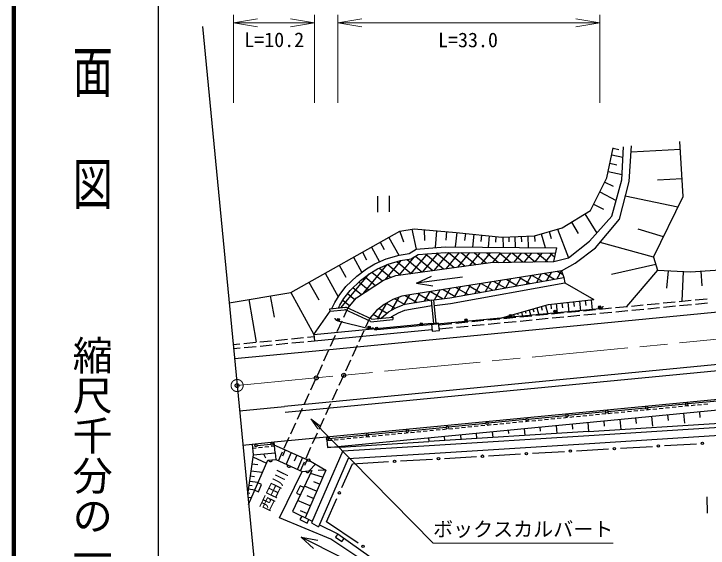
# Model space of a CAD drawing. Units: millimetres at full size, sheet at 1:1000; details may follow other scales. Extents: x 40000 to 680000, y 20000 to 380000.
# Drawn here: x 40000 to 126686, y 264444 to 331118 of the extents above; entities that cross this region are included whole.
import ezdxf
from ezdxf.enums import TextEntityAlignment as Align

# ---------------------------------------------------------------- set-up
doc = ezdxf.new("R2010")
doc.units = ezdxf.units.MM
doc.header["$LTSCALE"] = 1000
doc.header["$PDMODE"] = 32
doc.header["$PDSIZE"] = 500
doc.linetypes.add('CHAIN', pattern=[18.5, 12, -1.5, 3.5, -1.5])
for name, color, linetype, lineweight in [('M-BGD', 7, 'Continuous', 25), ('M-BMK', 2, 'CHAIN', 13), ('M-BMK-OTRS', 5, 'Continuous', 25), ('M-STR-HTXT', 7, 'Continuous', 13), ('M-STR-STR1', 1, 'Continuous', 25), ('M-STR-STRC', 7, 'Continuous', 25), ('M-TTL', 2, 'Continuous', 140), ('M-TTL-BAND', 7, 'Continuous', 25)]:
    doc.layers.add(name, color=color, linetype=linetype, lineweight=lineweight)
doc.layers.add('M-OTRS', color=6, linetype='Continuous')
doc.styles.add('@ＭＳ ゴシック', font='')
doc.styles.add('ＭＳ ゴシック', font='')
doc.styles.get('@ＭＳ ゴシック').set_extended_font_data('@MS Gothic')
doc.styles.get('ＭＳ ゴシック').set_extended_font_data('MS Gothic')

# ---------------------------------------------------------------- blocks, each defined once
blk = doc.blocks.new('open_arrow')
at = {"color": 0, "linetype": 'Continuous', "lineweight": -2}
blk.add_lwpolyline([(7.5, 1.25), (0, 0), (7.5, -1.25)], dxfattribs=at)

msp = doc.modelspace()

# ---------------------------------------------------------------- hatches: boundary and pattern name
at = {"layer": 'M-BGD'}
h = msp.add_hatch(dxfattribs=at)
h.set_pattern_fill('USER', color=256, style=0, pattern_type=2)
h.set_pattern_definition([(50.385, (82062, 295887), (-770.345, 637.627), []), (140.385, (82062, 295887), (-637.627, -770.345), [])])
h.paths.add_polyline_path([(80519, 294419), (80684, 294781), (81182, 295577), (81990, 296611), (83260, 297856), (84429, 298721), (85392, 299281), (86735, 299874), (88262, 300322), (89610, 300537), (90464, 301081), (93867, 301352), (107637, 301238), (107424, 300234), (99512, 300081), (87693, 298476), (86139, 297887), (82770, 295683), (81711, 294383), (81438, 294508)])
h = msp.add_hatch(dxfattribs=at)
h.set_pattern_fill('USER', color=256, style=0, pattern_type=2)
h.set_pattern_definition([(60.385, (86032, 294118), (-869.365, 494.17), []), (150.385, (86032, 294118), (-494.17, -869.365), [])])
h.paths.add_polyline_path([(84441, 293141), (85272, 294079), (86228, 294851), (87320, 295467), (88451, 295877), (89696, 296107), (108380, 299033), (108657, 298233), (94415, 295672), (92453, 295433), (92135, 295401), (88609, 294809), (87706, 294452), (86788, 293918), (85874, 293128), (84714, 293015)])

# ---------------------------------------------------------------- linework, layer by layer
for p, q in [((123560, 308309), (123163, 315210)), ((114825, 314350), (115523, 314204)), ((123221, 314212), (117077, 313859)), ((114650, 313512), (116046, 313220)), ((114432, 312470), (115300, 312288)), ((114214, 311428), (115951, 311065)), ((123432, 310526), (120361, 310350)), ((113785, 310127), (114810, 309602)), ((113156, 308897), (115206, 307848)), ((85401, 308387), (85415, 306387)), ((86915, 306397), (86901, 308397)), ((122910, 306988), (116336, 308365)), ((119847, 300760), (123560, 308309)), ((112382, 307385), (113642, 306740)), ((111288, 306168), (112783, 303764)), ((109612, 305125), (110480, 303728)), ((121095, 303296), (117965, 304270)), ((88172, 303976), (88657, 302679)), ((89677, 304256), (90235, 301765)), ((91225, 304197), (91287, 302835)), ((92775, 304058), (92586, 301953)), ((94039, 303945), (93944, 302892)), ((95302, 303830), (95118, 302042)), ((96375, 303720), (96283, 302826)), ((97448, 303610), (97285, 302024)), ((98399, 303512), (98318, 302719)), ((99351, 303414), (99206, 302008)), ((105008, 303415), (105037, 302708)), ((105824, 303649), (106319, 301949)), ((106844, 303945), (107092, 303095)), ((107864, 304242), (109269, 300667)), ((85737, 302612), (86250, 301697)), ((86835, 303227), (88084, 300999)), ((100195, 303328), (100122, 302624)), ((101039, 303256), (101089, 301992)), ((101797, 303286), (101822, 302654)), ((102555, 303317), (102609, 301980)), ((103357, 303349), (103384, 302680)), ((104159, 303381), (104216, 301966)), ((119847, 300760), (113197, 302595)), ((84639, 301997), (85664, 300166)), ((89356, 301205), (90235, 301765)), ((90235, 301765), (93842, 302052)), ((93842, 302052), (107786, 301937)), ((83513, 301366), (84039, 300428)), ((86495, 300533), (88108, 301006)), ((88108, 301006), (89356, 301205)), ((89610, 300537), (90464, 301081)), ((89610, 300537), (90464, 301081)), ((90464, 301081), (93867, 301352)), ((90464, 301081), (93867, 301352)), ((93867, 301352), (107637, 301238)), ((82388, 300735), (83439, 298859)), ((85074, 299905), (86495, 300533)), ((86735, 299874), (88262, 300322)), ((88262, 300322), (89610, 300537)), ((119847, 300760), (120383, 299113)), ((124477, 298936), (144533, 300181)), ((80624, 299747), (81448, 298277)), ((82805, 298390), (84044, 299307)), ((84044, 299307), (85074, 299905)), ((84429, 298721), (85392, 299281)), ((85392, 299281), (86735, 299874)), ((120140, 299859), (114620, 298593)), ((120383, 299113), (116502, 294594)), ((120383, 299113), (124477, 298936)), ((78860, 298758), (80508, 295819)), ((81467, 297079), (82805, 298390)), ((83260, 297856), (84429, 298721)), ((90252, 297518), (92159, 298368)), ((96004, 298257), (90252, 297518)), ((94415, 295672), (108657, 298233)), ((108380, 299033), (108657, 298233)), ((108657, 298233), (108781, 297544)), ((121688, 299057), (121477, 296883)), ((123565, 298976), (123404, 295260)), ((125793, 299018), (125908, 297162)), ((76824, 297617), (78057, 295440)), ((81990, 296611), (83260, 297856)), ((90252, 297518), (92312, 297177)), ((94519, 294980), (108781, 297544)), ((108781, 297544), (112422, 295461)), ((80608, 295979), (81467, 297079)), ((81182, 295577), (81990, 296611)), ((71990, 295917), (72480, 293269)), ((74571, 296355), (77460, 291120)), ((80066, 295114), (80608, 295979)), ((92453, 295433), (94415, 295672)), ((69357, 295471), (70260, 290140)), ((79714, 294342), (80066, 295114)), ((80519, 294419), (80684, 294781)), ((80684, 294781), (81182, 295577)), ((87706, 294452), (88609, 294809)), ((92135, 295401), (88609, 294809)), ((92135, 295401), (92453, 295433)), ((92428, 292452), (92135, 295401)), ((92746, 292484), (92453, 295433)), ((92538, 294738), (94519, 294980)), ((100484, 293047), (106737, 294851)), ((106364, 294743), (106681, 293645)), ((106737, 294851), (112422, 295461)), ((107033, 294883), (107094, 294314)), ((107715, 294956), (107843, 293757)), ((108434, 295033), (108498, 294434)), ((109153, 295110), (109283, 293897)), ((109881, 295188), (109946, 294581)), ((110609, 295266), (110741, 294037)), ((111347, 295346), (111412, 294731)), ((112084, 295425), (112218, 294180)), ((117099, 294651), (118593, 294796)), ((119090, 294844), (120583, 294988)), ((121081, 295036), (122574, 295180)), ((123072, 295228), (124565, 295373)), ((123122, 294711), (124615, 294855)), ((125062, 295421), (126555, 295565)), ((125112, 294903), (126605, 295047)), ((77460, 291120), (79476, 294017)), ((79447, 294316), (81438, 294508)), ((79476, 294017), (79447, 294316)), ((79476, 294017), (81294, 294193)), ((84589, 292742), (81313, 294235)), ((84714, 293015), (81438, 294508)), ((85874, 293128), (86788, 293918)), ((86788, 293918), (87706, 294452)), ((88013, 293821), (88797, 294131)), ((88797, 294131), (89994, 294332)), ((89994, 294332), (90981, 294497)), ((90981, 294497), (92204, 294703)), ((103366, 293878), (103521, 293340)), ((103847, 294017), (103924, 293748)), ((104327, 294155), (104534, 293438)), ((104807, 294294), (104911, 293935)), ((105288, 294433), (105547, 293536)), ((105826, 294588), (105955, 294139)), ((109137, 293882), (110630, 294027)), ((111127, 294075), (112620, 294219)), ((113118, 294267), (114611, 294411)), ((113168, 293749), (114661, 293894)), ((115109, 294459), (116602, 294603)), ((115159, 293942), (116652, 294086)), ((117149, 294134), (118643, 294278)), ((119140, 294326), (120633, 294470)), ((121131, 294518), (122624, 294663)), ((84714, 293015), (87302, 293265)), ((87078, 293243), (87196, 293346)), ((87196, 293346), (88013, 293821)), ((87302, 293265), (87330, 292966)), ((99183, 292921), (100676, 293065)), ((101174, 293113), (102667, 293257)), ((101445, 293324), (101496, 293144)), ((101925, 293462), (101951, 293373)), ((102405, 293601), (102509, 293242)), ((102886, 293740), (102937, 293560)), ((103164, 293306), (104657, 293450)), ((105155, 293498), (106648, 293642)), ((105205, 292980), (106698, 293124)), ((107146, 293690), (108639, 293834)), ((107196, 293172), (108689, 293317)), ((109187, 293365), (110680, 293509)), ((111177, 293557), (112670, 293701)), ((77460, 291120), (92131, 292529)), ((84570, 292700), (87330, 292966)), ((93033, 292511), (92142, 292421)), ((92142, 292421), (92232, 291524)), ((93124, 291614), (93033, 292511)), ((93066, 292330), (94704, 292488)), ((95201, 292536), (96694, 292681)), ((95251, 292019), (96744, 292163)), ((97192, 292729), (98685, 292873)), ((97242, 292211), (98735, 292355)), ((99233, 292403), (100726, 292548)), ((101224, 292596), (102717, 292740)), ((103214, 292788), (104707, 292932)), ((77537, 290324), (92207, 291733)), ((92232, 291524), (93124, 291614)), ((93116, 291813), (94754, 291971)), ((72683, 290375), (74176, 290520)), ((74674, 290568), (76167, 290713)), ((76664, 290761), (77487, 290841)), ((77460, 291120), (77537, 290324)), ((67382, 289861), (68204, 289941)), ((68702, 289989), (70195, 290134)), ((68752, 289472), (70245, 289616)), ((70692, 290182), (72185, 290327)), ((70742, 289665), (72235, 289810)), ((72733, 289858), (74226, 290003)), ((165844, 290256), (73883, 281367)), ((74724, 290051), (76217, 290196)), ((76714, 290244), (77537, 290324)), ((67432, 289344), (68254, 289423)), ((79027, 278329), (188824, 288917)), ((79157, 276985), (189400, 287616)), ((119491, 281728), (118993, 281680)), ((120287, 281805), (119789, 281757)), ((121083, 281882), (120586, 281834)), ((121880, 281959), (121382, 281911)), ((122676, 282036), (122178, 281988)), ((123472, 282112), (122975, 282064)), ((124269, 282189), (123771, 282141)), ((125065, 282266), (124567, 282218)), ((125861, 282343), (125363, 282295)), ((126657, 282420), (126160, 282372)), ((110731, 280884), (110234, 280836)), ((111528, 280961), (111030, 280913)), ((112324, 281037), (111826, 280989)), ((113120, 281114), (112623, 281066)), ((113917, 281191), (113419, 281143)), ((114713, 281268), (114215, 281220)), ((115509, 281345), (115011, 281297)), ((116305, 281421), (115808, 281373)), ((117102, 281498), (116604, 281450)), ((117898, 281575), (117400, 281527)), ((118694, 281652), (118197, 281604)), ((119629, 280888), (119751, 279645)), ((121620, 281080), (121689, 280377)), ((123612, 281272), (123734, 280029)), ((125603, 281464), (125672, 280761)), ((101972, 280039), (101474, 279991)), ((102768, 280116), (102271, 280068)), ((103565, 280193), (103067, 280145)), ((104361, 280269), (103863, 280221)), ((105157, 280346), (104659, 280298)), ((105953, 280423), (105456, 280375)), ((106750, 280500), (106252, 280452)), ((107546, 280577), (107048, 280529)), ((108342, 280653), (107845, 280605)), ((109139, 280730), (108641, 280682)), ((109935, 280807), (109437, 280759)), ((111662, 280120), (111770, 279007)), ((111770, 279007), (134187, 280431)), ((113654, 280312), (113716, 279674)), ((115646, 280504), (115768, 279261)), ((117637, 280696), (117706, 279993)), ((93213, 279194), (92715, 279146)), ((94009, 279271), (93511, 279223)), ((94805, 279348), (94307, 279300)), ((95601, 279425), (95104, 279377)), ((96398, 279502), (95900, 279454)), ((97194, 279578), (96696, 279530)), ((97990, 279655), (97493, 279607)), ((98787, 279732), (98289, 279684)), ((99583, 279809), (99085, 279761)), ((100379, 279886), (99882, 279838)), ((101176, 279962), (100678, 279914)), ((101733, 279162), (101778, 278751)), ((103710, 279353), (103787, 278512)), ((105687, 279543), (105723, 279055)), ((107694, 279737), (107786, 278760)), ((109696, 279930), (109766, 279277)), ((111801, 278508), (134244, 279933)), ((72509, 277689), (79027, 278329)), ((79027, 278329), (79157, 276985)), ((83657, 278273), (83159, 278225)), ((84453, 278350), (83956, 278302)), ((85250, 278427), (84752, 278379)), ((86046, 278503), (85548, 278455)), ((86842, 278580), (86344, 278532)), ((87638, 278657), (87141, 278609)), ((88435, 278734), (87937, 278686)), ((89231, 278810), (88733, 278762)), ((90027, 278887), (89530, 278839)), ((90824, 278964), (90326, 278916)), ((91620, 279041), (91122, 278993)), ((111770, 279007), (91803, 277768)), ((91842, 277269), (111801, 278508)), ((92416, 279118), (91919, 279070)), ((93743, 278392), (93782, 277891)), ((95750, 278585), (95811, 277971)), ((97725, 278776), (97775, 278138)), ((99724, 278968), (99786, 278263)), ((111864, 277510), (134357, 278938)), ((68590, 277312), (69753, 277419)), ((69753, 277419), (72509, 277689)), ((69753, 277419), (69885, 276075)), ((72641, 276346), (72509, 277689)), ((79675, 277889), (79075, 277831)), ((80472, 277966), (79974, 277918)), ((80748, 277060), (91811, 277768)), ((81268, 278043), (80770, 277995)), ((82064, 278119), (81567, 278071)), ((82861, 278196), (82363, 278148)), ((91768, 278201), (91812, 277753)), ((91904, 276271), (111863, 277510)), ((121223, 277232), (125216, 277463)), ((69802, 276921), (70234, 276963)), ((70533, 276993), (71030, 277042)), ((71329, 277071), (71827, 277120)), ((72125, 277149), (72558, 277192)), ((73874, 276707), (73534, 275931)), ((81084, 276580), (77167, 267592)), ((80748, 277060), (79157, 276985)), ((81084, 276580), (91843, 277269)), ((110241, 276595), (114234, 276826)), ((115732, 276913), (119725, 277145)), ((69885, 276075), (69185, 271133)), ((69849, 275819), (71534, 275062)), ((69885, 276075), (72641, 276346)), ((71166, 276201), (71410, 275695)), ((72641, 276346), (72710, 275501)), ((74622, 276379), (73987, 274931)), ((75344, 276063), (75003, 275287)), ((76033, 275761), (75398, 274313)), ((81757, 275621), (91907, 276271)), ((93769, 275640), (97762, 275871)), ((99260, 275958), (103253, 276190)), ((104750, 276276), (108744, 276508)), ((69306, 269882), (71689, 275423)), ((69727, 274961), (70442, 274860)), ((71689, 275423), (72710, 275501)), ((71778, 275430), (71803, 275372)), ((71803, 275372), (71836, 275324)), ((71836, 275324), (71890, 275278)), ((71890, 275278), (71942, 275252)), ((71942, 275252), (72004, 275236)), ((72004, 275236), (72083, 275242)), ((72083, 275242), (72142, 275267)), ((72142, 275267), (72189, 275301)), ((72189, 275301), (72235, 275354)), ((72235, 275354), (72261, 275406)), ((72261, 275406), (72277, 275468)), ((72710, 275501), (75978, 274010)), ((74117, 274859), (74110, 274796)), ((74110, 274796), (74117, 274738)), ((76633, 275498), (76303, 274764)), ((77647, 274930), (76912, 274110)), ((81757, 275621), (78047, 267108)), ((80953, 272024), (82261, 274972)), ((82261, 274972), (86781, 275234)), ((88278, 275321), (92271, 275553)), ((69606, 274104), (71035, 273902)), ((74117, 274738), (74141, 274672)), ((74141, 274672), (74174, 274624)), ((74174, 274624), (74221, 274581)), ((74221, 274581), (74293, 274548)), ((74293, 274548), (74356, 274541)), ((74356, 274541), (74414, 274548)), ((74414, 274548), (74480, 274572)), ((74480, 274572), (74529, 274605)), ((74529, 274605), (74572, 274652)), ((77202, 274141), (74773, 269026)), ((75978, 274010), (77202, 274141)), ((78944, 274171), (76360, 268242)), ((76415, 274057), (76441, 273999)), ((76441, 273999), (76477, 273953)), ((76477, 273953), (76532, 273908)), ((76783, 273905), (76830, 273940)), ((76830, 273940), (76874, 273995)), ((76874, 273995), (76899, 274048)), ((76899, 274048), (76912, 274110)), ((78944, 274171), (77994, 274119)), ((69514, 273458), (70053, 273381)), ((76532, 273908), (76584, 273884)), ((76584, 273884), (76646, 273870)), ((76646, 273870), (76726, 273879)), ((76726, 273879), (76783, 273905)), ((78556, 273282), (77023, 273763)), ((69353, 272316), (69757, 272259)), ((69423, 272811), (70500, 272659)), ((70926, 272383), (70466, 272580)), ((70531, 271464), (70926, 272383)), ((75735, 272218), (75306, 271315)), ((76187, 272003), (75735, 272218)), ((78174, 272406), (77444, 272724)), ((69212, 271326), (69482, 271288)), ((69283, 271821), (70090, 271707)), ((70071, 271662), (70531, 271464)), ((77793, 271530), (76276, 272191)), ((69215, 270821), (69681, 270755)), ((75306, 271315), (75758, 271100)), ((77396, 270620), (76638, 270951)), ((79038, 267705), (80345, 270653)), ((126542, 270824), (126556, 268824)), ((77000, 269710), (75424, 270397)), ((74773, 269026), (77258, 267799)), ((76588, 268765), (75800, 269108)), ((75944, 268448), (75723, 267999)), ((75723, 267999), (76619, 267557)), ((76619, 267557), (76841, 268005)), ((77167, 267592), (78047, 267108)), ((78155, 267356), (80430, 266234)), ((82977, 265067), (79038, 267705)), ((80430, 266234), (80142, 265825)), ((80430, 266234), (85963, 262339)), ((81062, 263200), (75884, 265811)), ((75884, 265811), (77399, 264374)), ((75884, 265811), (77940, 265446)), ((80142, 265825), (80960, 265249)), ((80960, 265249), (81247, 265658))]:
    msp.add_line(p, q, dxfattribs=at)
for points in [[(66882, 295052), (74571, 296355), (88198, 303991), (89974, 304309), (95205, 303840), (100933, 303252), (105022, 303415), (108477, 304420), (111979, 306597), (114051, 310646), (114838, 314414)], [(107424, 300234), (109269, 300667), (111867, 302736), (114650, 305859), (115922, 310409), (116105, 314536)], [(108380, 299033), (110098, 300016), (112622, 301903), (115603, 305495), (116807, 310211), (117134, 314634)], [(81711, 294383), (82770, 295683), (86139, 297887), (87693, 298476), (99512, 300081), (107424, 300234), (107786, 301937)], [(108380, 299033), (89696, 296107), (88451, 295877), (87320, 295467), (86228, 294851), (85272, 294079), (84441, 293141)], [(76809, 275421), (78944, 274171), (76360, 268242)], [(85072, 261294), (82814, 263397), (79561, 265546), (73166, 268241), (75978, 274010)]]:
    msp.add_lwpolyline(points, dxfattribs=at)
for centre in [(125965, 277507), (109492, 276551), (114983, 276870), (120474, 277188), (93020, 275596), (98511, 275915), (104002, 276233), (87529, 275278), (80649, 271339), (83600, 264650)]:
    msp.add_circle(centre, 150, dxfattribs=at)
at = {"layer": 'M-BMK'}
msp.add_line((67875, 284734), (132980, 291003), dxfattribs=at)
msp.add_circle((67875, 284734), 750, dxfattribs=at)
at = {"layer": 'M-BMK-OTRS'}
for p, q in [((63556, 329527), (67875, 284734)), ((67875, 284734), (72194, 239942))]:
    msp.add_line(p, q, dxfattribs=at)
at = {"layer": 'M-OTRS'}
for p in [(81195, 286017), (77747, 285685), (67875, 284734)]:
    msp.add_point(p, dxfattribs=at)
at = {"layer": 'M-STR-HTXT'}
for p, q in [((67432, 320000), (67432, 331000)), ((77537, 320000), (77537, 331000)), ((80464, 320000), (80464, 331000)), ((113165, 320000), (113165, 331000)), ((67432, 330000), (77537, 330000)), ((80464, 330000), (113165, 330000))]:
    msp.add_line(p, q, dxfattribs=at)
msp.add_lwpolyline([(77064, 280571), (92342, 265056), (114842, 265056)], dxfattribs=at)
at = {"layer": 'M-STR-STR1'}
for p, q in [((81210, 293285), (81711, 294383)), ((83940, 292040), (84441, 293140)), ((80381, 291465), (81003, 292830)), ((83110, 290220), (83732, 291585)), ((79551, 289645), (80173, 291010)), ((82281, 288400), (82903, 289765)), ((78722, 287825), (79344, 289190)), ((81452, 286580), (82074, 287945)), ((77893, 286005), (78515, 287370)), ((80623, 284760), (81245, 286125)), ((77064, 284185), (77686, 285550)), ((76235, 282365), (76857, 283730)), ((79794, 282940), (80416, 284305)), ((75405, 280545), (76027, 281910)), ((78964, 281120), (79586, 282485)), ((74576, 278725), (75198, 280090)), ((78135, 279300), (78757, 280665)), ((73747, 276905), (74369, 278270)), ((77306, 277480), (77928, 278845)), ((76477, 275660), (77099, 277025)), ((73039, 275351), (73540, 276450)), ((75769, 274106), (76269, 275205))]:
    msp.add_line(p, q, dxfattribs=at)
at = {"layer": 'M-STR-STRC'}
for p, q in [((162620, 297232), (77707, 289030)), ((85315, 291715), (113165, 294365)), ((113165, 294365), (113264, 294375)), ((113344, 294382), (113264, 294375)), ((113412, 294409), (113344, 294382)), ((113459, 294443), (113412, 294409)), ((113504, 294498), (113459, 294443)), ((113529, 294550), (113504, 294498)), ((113543, 294612), (113529, 294550)), ((113539, 294652), (113543, 294612)), ((80127, 293076), (80129, 293127)), ((80141, 293010), (80127, 293076)), ((80129, 293127), (80136, 293156)), ((80160, 292964), (80141, 293010)), ((80192, 292925), (80160, 292964)), ((80243, 292882), (80192, 292925)), ((80289, 292860), (80243, 292882)), ((80366, 292840), (80289, 292860)), ((80366, 292840), (80463, 292816)), ((80463, 292816), (84328, 291847)), ((84328, 291847), (84425, 291822)), ((84503, 291803), (84425, 291822)), ((84576, 291805), (84503, 291803)), ((84631, 291822), (84576, 291805)), ((84692, 291859), (84631, 291822)), ((84733, 291900), (84692, 291859)), ((84767, 291953), (84733, 291900)), ((84777, 291992), (84767, 291953)), ((84896, 291896), (84893, 291926)), ((84911, 291847), (84896, 291896)), ((84946, 291790), (84911, 291847)), ((84980, 291753), (84946, 291790)), ((85023, 291727), (84980, 291753)), ((85085, 291703), (85023, 291727)), ((85136, 291698), (85085, 291703)), ((85216, 291705), (85136, 291698)), ((85216, 291705), (85315, 291715)), ((165772, 291003), (73811, 282114)), ((77707, 289030), (67556, 288048)), ((128829, 282885), (124147, 282432)), ((68181, 281562), (73811, 282114)), ((118867, 281921), (114184, 281468)), ((123848, 282403), (119165, 281950)), ((108904, 280957), (104222, 280504)), ((113886, 281439), (109203, 280986)), ((103923, 280475), (99241, 280022)), ((93961, 279511), (89278, 279057)), ((98942, 279993), (94260, 279540)), ((83999, 278547), (79316, 278093)), ((88980, 279029), (84297, 278575)), ((70390, 277231), (72090, 277408)), ((72376, 277364), (76672, 275481))]:
    msp.add_line(p, q, dxfattribs=at)
for centre, radius in [((107581, 293984), 150), ((107581, 293984), 90), ((107581, 293984), 30), ((113150, 294514), 150), ((113150, 294514), 90), ((113150, 294514), 30), ((80500, 292961), 150), ((80500, 292961), 90), ((96441, 292924), 150), ((96441, 292924), 90), ((102011, 293454), 150), ((102011, 293454), 90), ((102011, 293454), 30), ((80500, 292961), 30), ((84365, 291992), 150), ((90871, 292394), 150), ((90871, 292394), 90), ((90871, 292394), 30), ((96441, 292924), 30), ((84365, 291992), 90), ((84365, 291992), 30), ((85301, 291864), 150), ((85301, 291864), 90), ((85301, 291864), 30), ((119016, 281935), 150), ((123997, 282417), 150), ((109054, 280971), 150), ((114035, 281453), 150), ((99091, 280007), 150), ((104073, 280489), 150), ((89129, 279043), 150), ((94110, 279525), 150), ((84148, 278561), 150), ((72239, 277424), 150), ((79167, 278079), 150), ((70240, 277216), 150), ((76809, 275421), 150)]:
    msp.add_circle(centre, radius, dxfattribs=at)
at = {"layer": 'M-TTL'}
msp.add_line((40000, 380000), (40000, 20000), dxfattribs=at)
at = {"layer": 'M-TTL-BAND'}
msp.add_line((58000, 370000), (58000, 20000), dxfattribs=at)

# ---------------------------------------------------------------- block references
at = {"layer": 'M-STR-HTXT', "xscale": 400, "yscale": 400}
for p in [(67432, 330000), (80464, 330000)]:
    msp.add_blockref('open_arrow', p, dxfattribs=at)
at = {"layer": 'M-STR-HTXT'}
for p, xscale, yscale, rotation in [((77537, 330000), 400, 400, 180), ((113165, 330000), 400, 400, 180), ((77064, 280571), 200, 200, 314.6)]:
    msp.add_blockref('open_arrow', p, dxfattribs=dict(at, xscale=xscale, yscale=yscale, rotation=rotation))

# ---------------------------------------------------------------- texts
at = {"layer": 'M-BGD', "style": 'ＭＳ ゴシック'}
msp.add_text('西田川', height=1320, rotation=64.015, dxfattribs=at).set_placement((72199, 268752), align=Align.BOTTOM_LEFT)
at = {"layer": 'M-STR-HTXT', "style": 'ＭＳ ゴシック'}
for s, p in [('L=10.2', (72503, 326422)), ('L=33.0', (96701, 326402))]:
    msp.add_text(s, height=1833, dxfattribs=at).set_placement(p, align=Align.BOTTOM_CENTER)
msp.add_text('ボックスカルバート', height=1833, dxfattribs=at).set_placement((103592, 266806), align=Align.MIDDLE_CENTER)
at = {"layer": 'M-TTL-BAND', "style": '@ＭＳ ゴシック', "width": 1.4}
msp.add_text('平  面  図', height=3666, rotation=270, dxfattribs=at).set_placement((49777, 306475), align=Align.MIDDLE_RIGHT)
at = {"layer": 'M-TTL-BAND', "style": '@ＭＳ ゴシック'}
msp.add_text('縮尺千分の一', height=3666, rotation=270, dxfattribs=at).set_placement((49777, 261030), align=Align.MIDDLE_RIGHT)

doc.saveas('drawing.dxf')
